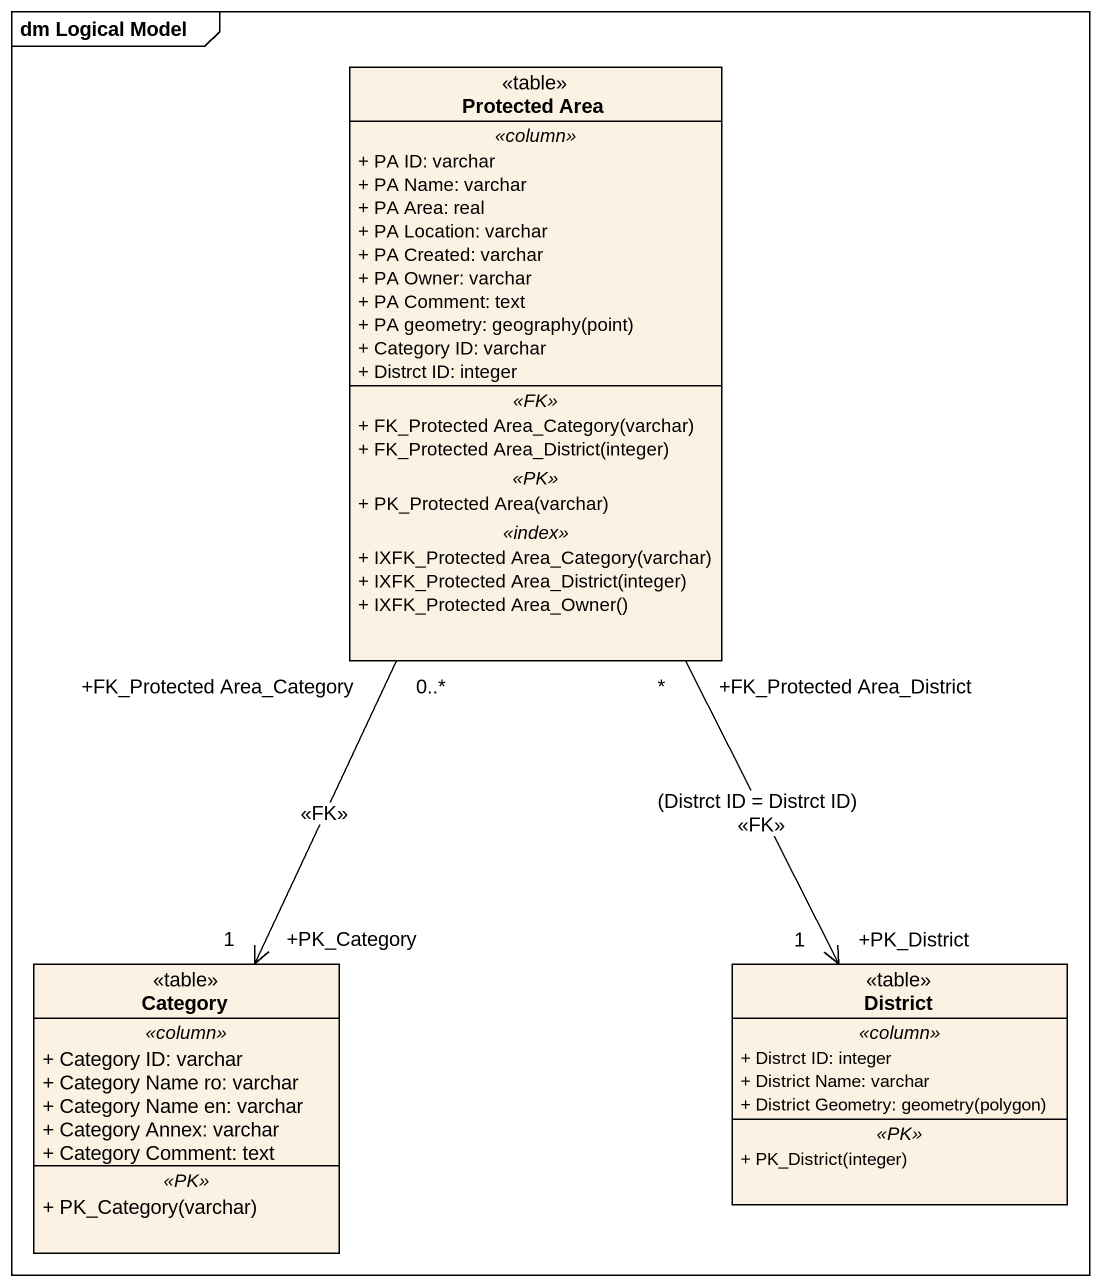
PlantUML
@startuml
mainframe dm Logical Model
hide circle
hide empty members
skinparam classAttributeIconSize 0
class "Protected Area" as Protected_Area <<table>> {
  .. <<column>> ..
  + PA ID: varchar
  + PA Name: varchar
  + PA Area: real
  + PA Location: varchar
  + PA Created: varchar
  + PA Owner: varchar
  + PA Comment: text
  {field} + PA geometry: geography(point)
  + Category ID: varchar
  + Distrct ID: integer
  .. <<FK>> ..
  + FK_Protected Area_Category(varchar)
  + FK_Protected Area_District(integer)
  .. <<PK>> ..
  + PK_Protected Area(varchar)
  .. <<index>> ..
  + IXFK_Protected Area_Category(varchar)
  + IXFK_Protected Area_District(integer)
  + IXFK_Protected Area_Owner()
}
class Category <<table>> {
  .. <<column>> ..
  + Category ID: varchar
  + Category Name ro: varchar
  + Category Name en: varchar
  + Category Annex: varchar
  + Category Comment: text
  .. <<PK>> ..
  + PK_Category(varchar)
}
class District <<table>> {
  .. <<column>> ..
  + Distrct ID: integer
  + District Name: varchar
  {field} + District Geometry: geometry(polygon)
  .. <<PK>> ..
  + PK_District(integer)
}
Protected_Area "+FK_Protected Area_Category\n0..*" --> "+PK_Category\n1" Category : <<FK>>
Protected_Area "+FK_Protected Area_District\n*" --> "+PK_District\n1" District : (Distrct ID = Distrct ID)\n<<FK>>
@enduml
